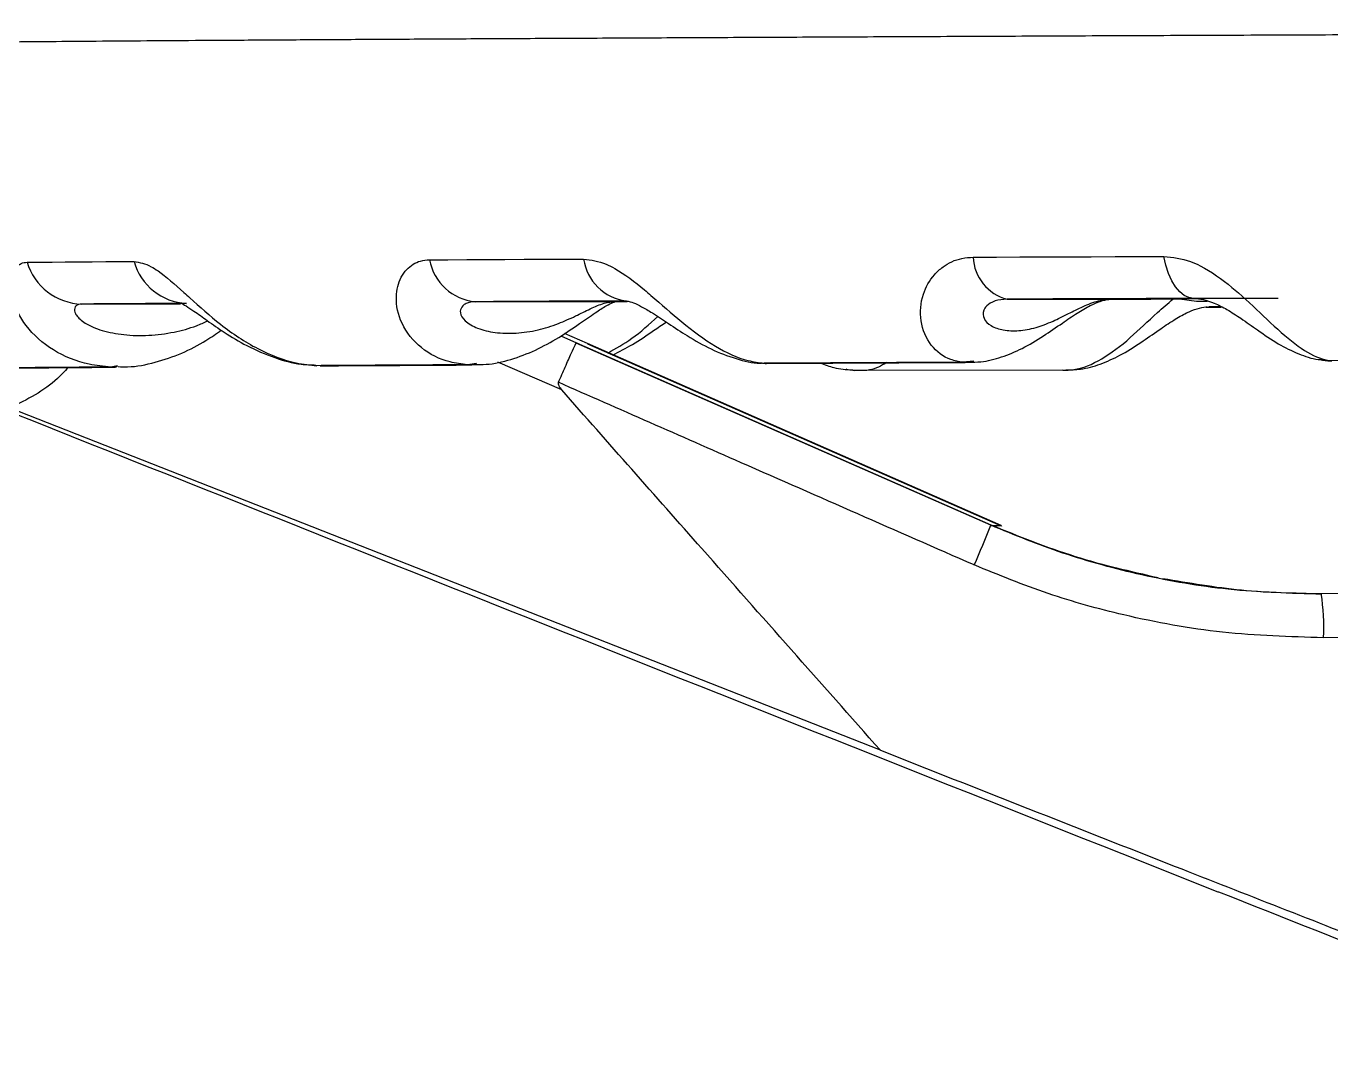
# Model space of a CAD drawing. Header units: millimetres. Extents: x 2301 to 4250, y 838 to 2217.
# Drawn here: x 3468.1 to 3539.3, y 2036.5 to 2092.4 of the extents above; entities that cross this region are included whole.
import ezdxf

# ---------------------------------------------------------------- set-up
doc = ezdxf.new("R2010")
doc.units = ezdxf.units.MM

msp = doc.modelspace()

# ---------------------------------------------------------------- linework, layer by layer
at = {"color": 7, "linetype": 'Continuous', "lineweight": 25}
for p, q in [((3471.102, 2077.187), (3476.506, 2077.199)), ((3492.599, 2077.315), (3500.253, 2077.327)), ((3521.647, 2077.454), (3527.381, 2077.457)), ((3531.062, 2077.468), (3531.993, 2077.343)), ((3536.451, 2077.496), (3531.833, 2077.498)), ((3531.993, 2077.343), (3532.584, 2077.345)), ((3532.522, 2077.014), (3533.349, 2077.015)), ((3497.276, 2075.448), (3498.122, 2075.077)), ((3498.734, 2075.028), (3497.475, 2075.579)), ((3520.76, 2065.105), (3498.106, 2075.054)), ((3498.122, 2075.077), (3520.762, 2065.132)), ((3521.329, 2065.087), (3498.734, 2075.028)), ((3521.351, 2065.056), (3498.741, 2075.001)), ((3497.323, 2072.495), (3493.828, 2074.023)), ((3519.831, 2074.071), (3519.237, 2074.007)), ((3539.291, 2074.096), (3538.73, 2074.153)), ((3552.064, 2074.149), (3539.291, 2074.096)), ((3473.055, 2073.816), (3472.692, 2073.747)), ((3483.894, 2073.857), (3484.33, 2073.831)), ((3492.669, 2073.938), (3492.171, 2073.87)), ((3508.237, 2073.966), (3508.698, 2073.976)), ((3519.237, 2074.007), (3508.373, 2073.955)), ((3508.512, 2073.947), (3519.351, 2073.999)), ((3512.855, 2073.623), (3513.336, 2073.561)), ((3524.694, 2073.574), (3513.469, 2073.553)), ((3514.733, 2052.82), (3467.195, 2071.506)), ((3549.34, 2058.999), (3538.937, 2058.967)), ((3533.159, 2045.101), (3533.189, 2045.101))]:
    msp.add_line(p, q, dxfattribs=at)
at = {"color": 7, "linetype": 'Continuous', "lineweight": 25, "flags": 128}
for points in [[(3519.798, 2079.746), (3521.072, 2079.752), (3522.354, 2079.758), (3523.644, 2079.763), (3524.942, 2079.769), (3526.248, 2079.774), (3527.562, 2079.78), (3528.884, 2079.785), (3530.213, 2079.791)], [(3531.833, 2077.498), (3531.573, 2077.538), (3531.319, 2077.659), (3531.077, 2077.856), (3530.851, 2078.127), (3530.648, 2078.464), (3530.471, 2078.86), (3530.325, 2079.305), (3530.213, 2079.791)], [(3468.115, 2079.473), (3468.799, 2079.478), (3469.497, 2079.483), (3470.208, 2079.488), (3470.933, 2079.492), (3471.672, 2079.497), (3472.424, 2079.502), (3473.189, 2079.507), (3473.967, 2079.512)], [(3490.095, 2079.604), (3491.109, 2079.609), (3492.134, 2079.615), (3493.17, 2079.62), (3494.217, 2079.626), (3495.275, 2079.631), (3496.345, 2079.636), (3497.425, 2079.642), (3498.516, 2079.647)], [(3476.826, 2077.225), (3476.065, 2077.22), (3475.316, 2077.215), (3474.581, 2077.21), (3473.859, 2077.206), (3473.15, 2077.201), (3472.454, 2077.196), (3471.771, 2077.192), (3471.102, 2077.187)], [(3500.834, 2077.357), (3499.767, 2077.352), (3498.71, 2077.346), (3497.664, 2077.341), (3496.629, 2077.336), (3495.605, 2077.331), (3494.592, 2077.325), (3493.59, 2077.32), (3492.599, 2077.315)], [(3531.833, 2077.498), (3530.532, 2077.492), (3529.24, 2077.487), (3527.955, 2077.481), (3526.677, 2077.476), (3525.408, 2077.47), (3524.146, 2077.465), (3522.893, 2077.459), (3521.647, 2077.454)], [(3532.031, 2077.473), (3531.961, 2077.472), (3531.511, 2077.47), (3531.062, 2077.468)], [(3520.787, 2065.092), (3520.848, 2065.091), (3521.329, 2065.087)], [(3521.329, 2065.087), (3521.351, 2065.062), (3521.351, 2065.056)], [(3538.813, 2061.379), (3544.17, 2061.395), (3548.378, 2061.408)]]:
    msp.add_lwpolyline(points, dxfattribs=at)
at = {"color": 7, "linetype": 'Continuous', "lineweight": 25}
for centre, radius, start, end in [((3522.254, 2079.835), 2.457, 182.06593, 255.71377), ((3471.202, 2080.413), 3.227, 196.92281, 268.22475), ((3476.97, 2080.335), 3.113, 195.32616, 267.34752), ((3492.877, 2080.133), 2.831, 190.7577, 264.35895), ((3501.192, 2080.037), 2.704, 188.29838, 262.39021), ((3480.944, 2080.565), 42.712, 335.6268, 338.77989), ((3525.88, 2059.506), 13.068, 357.63696, 8.24133)]:
    msp.add_arc(centre, radius, start, end, dxfattribs=at)
for points, knots in [([(3733.27, 2092.361), (3732.639, 2092.361), (3731.077, 2092.363), (3728.26, 2092.364), (3724.869, 2092.364), (3721.2, 2092.363), (3717.273, 2092.361), (3713.094, 2092.358), (3708.673, 2092.353), (3704.019, 2092.348), (3699.143, 2092.341), (3694.055, 2092.334), (3688.766, 2092.325), (3683.289, 2092.315), (3677.635, 2092.304), (3671.817, 2092.292), (3665.847, 2092.279), (3659.739, 2092.265), (3653.506, 2092.25), (3647.163, 2092.234), (3640.723, 2092.217), (3634.2, 2092.2), (3627.609, 2092.182), (3620.964, 2092.162), (3614.28, 2092.143), (3607.572, 2092.122), (3600.855, 2092.101), (3594.144, 2092.08), (3587.453, 2092.057), (3580.797, 2092.035), (3574.191, 2092.012), (3567.649, 2091.988), (3561.187, 2091.964), (3554.818, 2091.94), (3548.556, 2091.916), (3542.415, 2091.892), (3536.41, 2091.867), (3530.552, 2091.842), (3524.856, 2091.818), (3519.333, 2091.793), (3513.996, 2091.769), (3508.857, 2091.744), (3503.926, 2091.72), (3499.216, 2091.696), (3494.735, 2091.673), (3490.495, 2091.65), (3486.504, 2091.627), (3482.772, 2091.605), (3479.305, 2091.583), (3476.113, 2091.562), (3473.201, 2091.541), (3470.575, 2091.521), (3468.242, 2091.502), (3466.205, 2091.484), (3464.468, 2091.466), (3463.03, 2091.449), (3461.893, 2091.432), (3461.02, 2091.415), (3460.587, 2091.404), (3460.164, 2091.382), (3459.828, 2091.355), (3459.408, 2091.304), (3458.89, 2091.216), (3458.176, 2091.044), (3457.291, 2090.74), (3456.285, 2090.257), (3455.236, 2089.566), (3454.215, 2088.654), (3453.29, 2087.514), (3452.539, 2086.177), (3452.019, 2084.697), (3451.758, 2083.085), (3451.799, 2081.439), (3452.141, 2079.856), (3452.714, 2078.451), (3453.462, 2077.237), (3454.334, 2076.217), (3455.279, 2075.39), (3456.25, 2074.751), (3457.191, 2074.288), (3458.037, 2073.982), (3458.743, 2073.799), (3459.271, 2073.7), (3459.567, 2073.659), (3459.664, 2073.649), (3459.683, 2073.647)], [0, 0, 0, 0, 0.011068, 0.027371, 0.043668, 0.059961, 0.076251, 0.092539, 0.108825, 0.12511, 0.141394, 0.157678, 0.173961, 0.190243, 0.206526, 0.222808, 0.239089, 0.255371, 0.271652, 0.287933, 0.304214, 0.320495, 0.336776, 0.353057, 0.369337, 0.385618, 0.401899, 0.418179, 0.43446, 0.450741, 0.467022, 0.483303, 0.499583, 0.515864, 0.532145, 0.548427, 0.564708, 0.580989, 0.597271, 0.613553, 0.629835, 0.646118, 0.662401, 0.678685, 0.694969, 0.711254, 0.727541, 0.743829, 0.760118, 0.776411, 0.792707, 0.809009, 0.825319, 0.841643, 0.857988, 0.874375, 0.890848, 0.907537, 0.925013, 0.930439, 0.933629, 0.935429, 0.937142, 0.938982, 0.941367, 0.944148, 0.947167, 0.950511, 0.954091, 0.957813, 0.961613, 0.965454, 0.969628, 0.973523, 0.977176, 0.980618, 0.983863, 0.986909, 0.989742, 0.992329, 0.994596, 0.996456, 0.998026, 0.999619, 1, 1, 1, 1]), ([(3519.237, 2074.007), (3519.013, 2074.047), (3518.341, 2074.165), (3517.426, 2074.858), (3516.843, 2076.178), (3516.946, 2077.631), (3517.509, 2078.656), (3518.247, 2079.335), (3518.98, 2079.692), (3519.591, 2079.732), (3519.798, 2079.746)], [0, 0, 0, 0, 0.0931327, 0.2789445, 0.4663848, 0.6353624, 0.766203, 0.8306864, 0.9424253, 1, 1, 1, 1]), ([(3530.213, 2079.791), (3530.702, 2079.736), (3531.37, 2079.661), (3532.64, 2079.081), (3533.52, 2078.454), (3534.728, 2077.424), (3535.931, 2076.259), (3537.388, 2074.944), (3538.51, 2074.257), (3539.099, 2074.136), (3539.291, 2074.096)], [0, 0, 0, 0, 0.12414, 0.169797, 0.330295, 0.36547, 0.53514, 0.723348, 0.909921, 1, 1, 1, 1]), ([(3472.692, 2073.747), (3472.295, 2073.786), (3471.169, 2073.895), (3469.476, 2074.597), (3468.001, 2075.913), (3467.28, 2077.363), (3467.203, 2078.385), (3467.39, 2079.063), (3467.691, 2079.419), (3468.007, 2079.46), (3468.115, 2079.473)], [0, 0, 0, 0, 0.1004627, 0.284773, 0.4706985, 0.6383106, 0.7680934, 0.8320553, 0.9428908, 1, 1, 1, 1]), ([(3473.967, 2079.512), (3474.268, 2079.457), (3474.679, 2079.382), (3475.582, 2078.802), (3476.296, 2078.175), (3477.426, 2077.146), (3478.728, 2075.982), (3480.694, 2074.671), (3482.503, 2073.972), (3483.574, 2073.861), (3483.947, 2073.823)], [0, 0, 0, 0, 0.122958, 0.16818, 0.327149, 0.36199, 0.530043, 0.716457, 0.901253, 1, 1, 1, 1]), ([(3492.171, 2073.87), (3491.85, 2073.91), (3490.92, 2074.023), (3489.571, 2074.721), (3488.506, 2076.039), (3488.187, 2077.491), (3488.438, 2078.514), (3488.917, 2079.193), (3489.453, 2079.55), (3489.932, 2079.59), (3490.095, 2079.604)], [0, 0, 0, 0, 0.09737, 0.282314, 0.468879, 0.637067, 0.767296, 0.831478, 0.942694, 1, 1, 1, 1]), ([(3498.516, 2079.647), (3498.925, 2079.592), (3499.484, 2079.517), (3500.608, 2078.938), (3501.433, 2078.311), (3502.643, 2077.281), (3503.94, 2076.117), (3505.711, 2074.804), (3507.227, 2074.111), (3508.083, 2073.995), (3508.373, 2073.955)], [0, 0, 0, 0, 0.123482, 0.168897, 0.328544, 0.363534, 0.532304, 0.719514, 0.905098, 1, 1, 1, 1]), ([(3471.102, 2077.187), (3470.986, 2077.169), (3470.835, 2077.144), (3470.705, 2076.982), (3470.69, 2076.805), (3470.849, 2076.487), (3471.302, 2076.09), (3472.228, 2075.707), (3473.422, 2075.479), (3474.752, 2075.444), (3476.085, 2075.617), (3477.183, 2075.908), (3477.783, 2076.177), (3477.986, 2076.268)], [0, 0, 0, 0, 0.075578, 0.09757, 0.168177, 0.203454, 0.298603, 0.416713, 0.545577, 0.683754, 0.820158, 0.939213, 1, 1, 1, 1]), ([(3476.491, 2077.261), (3476.492, 2077.262), (3476.496, 2077.263), (3476.805, 2077.091), (3477.282, 2076.772), (3477.992, 2076.26), (3478.959, 2075.586), (3480.185, 2074.849), (3481.593, 2074.245), (3482.872, 2073.891), (3483.627, 2073.866), (3483.894, 2073.857)], [0, 0, 0, 0, 0.063114, 0.128316, 0.200217, 0.303572, 0.424194, 0.573984, 0.750539, 0.911763, 1, 1, 1, 1]), ([(3492.599, 2077.315), (3492.421, 2077.296), (3492.192, 2077.272), (3491.916, 2077.109), (3491.787, 2076.932), (3491.774, 2076.613), (3492.029, 2076.216), (3492.725, 2075.831), (3493.693, 2075.602), (3494.811, 2075.567), (3495.969, 2075.734), (3497.06, 2076.071), (3498.033, 2076.506), (3498.896, 2076.943), (3499.636, 2077.265), (3500.054, 2077.307), (3500.253, 2077.327)], [0, 0, 0, 0, 0.059181, 0.0764021, 0.1316902, 0.159314, 0.2338202, 0.3263056, 0.4272121, 0.5354107, 0.6422217, 0.7354472, 0.8101965, 0.8743398, 0.940316, 1, 1, 1, 1]), ([(3492.53, 2073.893), (3492.751, 2073.888), (3493.425, 2073.874), (3494.561, 2074.138), (3495.888, 2074.638), (3497.132, 2075.33), (3498.222, 2076.065), (3499.107, 2076.69), (3499.751, 2077.1), (3500.157, 2077.297), (3500.295, 2077.328), (3500.275, 2077.326), (3500.269, 2077.326)], [0, 0, 0, 0, 0.069387, 0.212307, 0.358073, 0.501795, 0.634384, 0.740206, 0.82343, 0.8954, 0.967159, 1, 1, 1, 1]), ([(3500.253, 2077.327), (3500.256, 2077.327), (3500.476, 2077.328), (3500.691, 2077.329), (3500.902, 2077.329)], [0, 0, 0, 0, 0.0170475, 1, 1, 1, 1]), ([(3500.859, 2077.354), (3500.875, 2077.355), (3500.908, 2077.355), (3501.206, 2077.28), (3501.69, 2077.053), (3502.35, 2076.665), (3503.198, 2076.093), (3504.262, 2075.388), (3505.479, 2074.69), (3506.809, 2074.197), (3507.749, 2073.954), (3508.215, 2073.965), (3508.237, 2073.966)], [0, 0, 0, 0, 0.073231, 0.149782, 0.218769, 0.295495, 0.403046, 0.526951, 0.684763, 0.844682, 0.99282, 1, 1, 1, 1]), ([(3519.546, 2074.023), (3519.769, 2074.021), (3520.383, 2074.017), (3521.371, 2074.279), (3522.509, 2074.753), (3523.591, 2075.403), (3524.583, 2076.092), (3525.446, 2076.683), (3526.172, 2077.11), (3526.769, 2077.361), (3527.16, 2077.452), (3527.31, 2077.447), (3527.365, 2077.446)], [0, 0, 0, 0, 0.074272, 0.204604, 0.340515, 0.488096, 0.6168, 0.715366, 0.800865, 0.875613, 0.954123, 1, 1, 1, 1]), ([(3521.647, 2077.454), (3521.421, 2077.435), (3521.128, 2077.411), (3520.726, 2077.248), (3520.491, 2077.07), (3520.307, 2076.751), (3520.347, 2076.353), (3520.766, 2075.967), (3521.442, 2075.737), (3522.272, 2075.7), (3523.173, 2075.866), (3524.072, 2076.202), (3524.944, 2076.636), (3525.805, 2077.072), (3526.629, 2077.394), (3527.139, 2077.437), (3527.381, 2077.457)], [0, 0, 0, 0, 0.059181, 0.076402, 0.13169, 0.159314, 0.23382, 0.326305, 0.427211, 0.535409, 0.64222, 0.735446, 0.810196, 0.874339, 0.940316, 1, 1, 1, 1]), ([(3524.694, 2073.574), (3524.893, 2073.577), (3525.554, 2073.586), (3526.78, 2074.09), (3528.312, 2075.243), (3529.596, 2076.497), (3530.426, 2077.218), (3530.713, 2077.467)], [0, 0, 0, 0, 0.117787, 0.390167, 0.648222, 0.87854, 1, 1, 1, 1]), ([(3524.853, 2073.593), (3525.122, 2073.597), (3525.769, 2073.608), (3526.766, 2073.895), (3527.858, 2074.383), (3528.897, 2075.034), (3529.863, 2075.718), (3530.71, 2076.297), (3531.438, 2076.713), (3532.048, 2076.952), (3532.449, 2077.036), (3532.608, 2077.026), (3532.657, 2077.023)], [0, 0, 0, 0, 0.090468, 0.217869, 0.351918, 0.50059, 0.627812, 0.72528, 0.809774, 0.885816, 0.965274, 1, 1, 1, 1]), ([(3527.381, 2077.457), (3527.385, 2077.457), (3528.179, 2077.459), (3529.445, 2077.463), (3530.645, 2077.467), (3531.062, 2077.468)], [0, 0, 0, 0, 0.00303, 0.653322, 1, 1, 1, 1]), ([(3531.852, 2077.495), (3532.016, 2077.485), (3532.328, 2077.467), (3532.971, 2077.254), (3533.691, 2076.887), (3534.499, 2076.36), (3535.425, 2075.695), (3536.433, 2075.007), (3537.515, 2074.472), (3538.375, 2074.169), (3538.865, 2074.144), (3538.975, 2074.138)], [0, 0, 0, 0, 0.0926841, 0.1756462, 0.2642027, 0.3625873, 0.4916286, 0.6604776, 0.8195208, 0.959452, 1, 1, 1, 1]), ([(3533.361, 2077.038), (3533.134, 2077.037), (3532.904, 2077.036), (3532.681, 2077.036), (3532.677, 2077.036)], [0, 0, 0, 0, 0.98366, 1, 1, 1, 1]), ([(3499.849, 2074.513), (3500.287, 2074.761), (3501.214, 2075.285), (3502.105, 2076.083), (3502.575, 2076.505)], [0, 0, 0, 0, 0.471907, 1, 1, 1, 1]), ([(3500.108, 2074.399), (3500.468, 2074.584), (3501.226, 2074.972), (3502.199, 2075.641), (3502.799, 2076.051), (3503.028, 2076.207)], [0, 0, 0, 0, 0.3591901, 0.7553273, 1, 1, 1, 1]), ([(3473.099, 2073.771), (3473.269, 2073.764), (3473.941, 2073.737), (3475.121, 2073.978), (3476.56, 2074.468), (3477.775, 2075.097), (3478.451, 2075.571), (3478.724, 2075.762)], [0, 0, 0, 0, 0.086072, 0.339659, 0.591325, 0.834621, 1, 1, 1, 1]), ([(3497.142, 2072.913), (3497.268, 2073.199), (3497.462, 2073.64), (3497.693, 2074.156), (3497.897, 2074.609), (3498.057, 2074.958), (3498.115, 2075.072), (3498.123, 2075.082), (3498.123, 2075.078), (3498.122, 2075.077)], [0, 0, 0, 0, 0.238997, 0.367834, 0.499678, 0.748972, 0.92468, 0.973941, 1, 1, 1, 1]), ([(3498.734, 2075.028), (3498.735, 2075.029), (3498.74, 2075.031), (3498.746, 2075.037), (3498.743, 2075.025), (3498.743, 2075.024)], [0, 0, 0, 0, 0.3433639, 0.9922507, 1, 1, 1, 1]), ([(3519.351, 2073.999), (3519.503, 2074.009), (3519.682, 2074.02), (3519.812, 2074.065), (3519.831, 2074.071)], [0, 0, 0, 0, 0.853431, 1, 1, 1, 1]), ([(3538.73, 2074.153), (3538.929, 2074.122), (3539.154, 2074.087), (3539.36, 2074.086), (3539.383, 2074.086)], [0, 0, 0, 0, 0.886447, 1, 1, 1, 1]), ([(3472.692, 2073.747), (3471.532, 2073.738), (3469.208, 2073.72), (3466.58, 2073.697), (3464.528, 2073.676), (3462.991, 2073.658), (3461.77, 2073.641), (3461.253, 2073.63), (3460.995, 2073.625)], [0, 0, 0, 0, 0.192582, 0.385917, 0.538678, 0.691438, 0.845719, 1, 1, 1, 1]), ([(3461.214, 2073.62), (3461.41, 2073.624), (3462.025, 2073.637), (3463.754, 2073.66), (3466.498, 2073.689), (3469.582, 2073.716), (3471.783, 2073.732), (3472.885, 2073.741)], [0, 0, 0, 0, 0.119916, 0.376165, 0.634194, 0.816777, 1, 1, 1, 1]), ([(3470.359, 2073.721), (3470.169, 2073.516), (3469.29, 2072.56), (3468.117, 2071.97), (3467.195, 2071.506)], [0, 0, 0, 0, 0.215221, 1, 1, 1, 1]), ([(3472.885, 2073.741), (3472.953, 2073.751), (3473.034, 2073.763), (3473.052, 2073.809), (3473.055, 2073.816)], [0, 0, 0, 0, 0.841353, 1, 1, 1, 1]), ([(3492.171, 2073.87), (3490.724, 2073.862), (3487.846, 2073.846), (3485.242, 2073.83), (3483.947, 2073.823)], [0, 0, 0, 0, 0.502496, 1, 1, 1, 1]), ([(3484.125, 2073.816), (3485.469, 2073.824), (3488.068, 2073.839), (3490.942, 2073.855), (3492.33, 2073.863)], [0, 0, 0, 0, 0.516904, 1, 1, 1, 1]), ([(3492.33, 2073.863), (3492.444, 2073.873), (3492.58, 2073.885), (3492.657, 2073.931), (3492.669, 2073.938)], [0, 0, 0, 0, 0.845145, 1, 1, 1, 1]), ([(3508.293, 2073.967), (3508.345, 2073.959), (3508.424, 2073.946), (3508.49, 2073.947), (3508.512, 2073.947)], [0, 0, 0, 0, 0.660052, 1, 1, 1, 1]), ([(3511.443, 2073.97), (3511.689, 2073.876), (3512.257, 2073.659), (3512.856, 2073.613), (3513.195, 2073.587)], [0, 0, 0, 0, 0.433007, 1, 1, 1, 1]), ([(3513.469, 2073.553), (3513.302, 2073.562), (3513.106, 2073.573), (3512.888, 2073.616), (3512.855, 2073.623)], [0, 0, 0, 0, 0.848181, 1, 1, 1, 1]), ([(3515.074, 2073.987), (3514.777, 2073.82), (3514.294, 2073.547), (3513.699, 2073.551), (3513.469, 2073.553)], [0, 0, 0, 0, 0.613491, 1, 1, 1, 1]), ([(3497.142, 2072.913), (3497.138, 2072.9), (3497.129, 2072.875), (3497.128, 2072.814), (3497.173, 2072.673), (3497.259, 2072.571), (3497.323, 2072.495)], [0, 0, 0, 0, 0.082493, 0.170588, 0.380373, 1, 1, 1, 1]), ([(3519.849, 2062.939), (3515.61, 2064.799), (3508.04, 2068.122), (3500.472, 2071.449), (3497.142, 2072.913)], [0, 0, 0, 0, 0.56, 1, 1, 1, 1]), ([(3514.733, 2052.82), (3511.48, 2056.49), (3505.671, 2063.043), (3499.874, 2069.607), (3497.323, 2072.495)], [0, 0, 0, 0, 0.560002, 1, 1, 1, 1]), ([(3466.378, 2071.628), (3477.457, 2067.222), (3499.714, 2058.372), (3521.977, 2049.538), (3533.159, 2045.101)], [0, 0, 0, 0, 0.497775, 1, 1, 1, 1]), ([(3538.834, 2061.339), (3537.128, 2061.39), (3533.829, 2061.487), (3529.096, 2062.31), (3524.749, 2063.48), (3522.062, 2064.575), (3520.76, 2065.105)], [0, 0, 0, 0, 0.275122, 0.532251, 0.773412, 1, 1, 1, 1]), ([(3520.762, 2065.132), (3522.282, 2064.515), (3525.251, 2063.31), (3528.375, 2062.599), (3529.9, 2062.253)], [0, 0, 0, 0, 0.511936, 1, 1, 1, 1]), ([(3538.937, 2058.967), (3537.094, 2059.023), (3533.423, 2059.136), (3528.389, 2060.053), (3523.849, 2061.307), (3521.186, 2062.394), (3519.849, 2062.939)], [0, 0, 0, 0, 0.28154, 0.560862, 0.779652, 1, 1, 1, 1]), ([(3530.162, 2062.209), (3531.588, 2061.963), (3534.451, 2061.47), (3537.355, 2061.409), (3538.813, 2061.379)], [0, 0, 0, 0, 0.497889, 1, 1, 1, 1]), ([(3514.733, 2052.82), (3520.098, 2050.705), (3529.275, 2047.086), (3538.461, 2043.491), (3542.276, 2041.998)], [0, 0, 0, 0, 0.58467, 1, 1, 1, 1]), ([(3533.189, 2045.101), (3540.405, 2042.244), (3547.646, 2039.378), (3554.892, 2036.526), (3554.916, 2036.517)], [0, 0, 0, 0, 0.996706, 1, 1, 1, 1])]:
    msp.add_open_spline(points, degree=3, knots=knots, dxfattribs=at)

doc.saveas('drawing.dxf')
